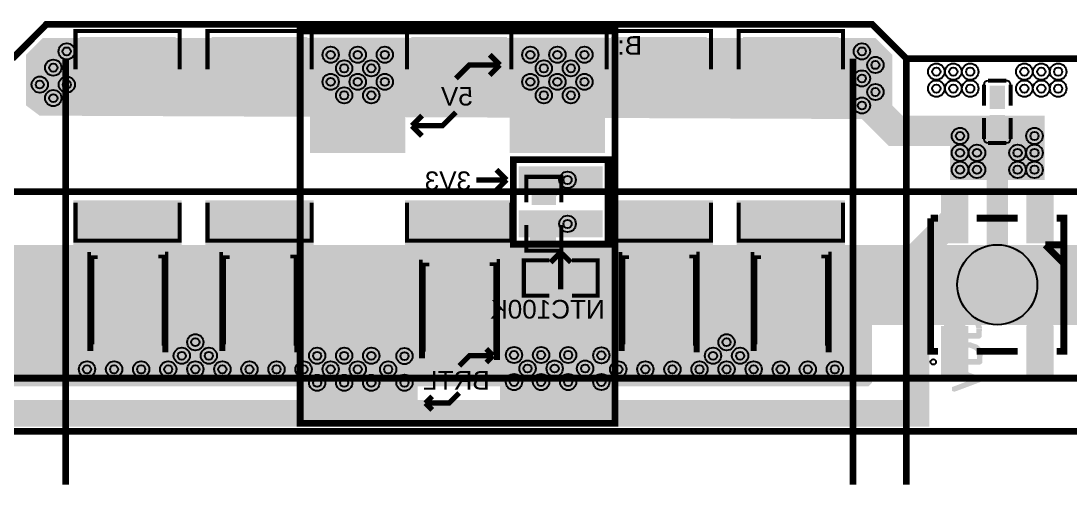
# Model space of a CAD drawing. Header units: millimetres. Extents: x 0 to 195, y -15 to 2.
# Drawn here: x 24.57 to 63.94, y -15.13 to 2.41 of the extents above; entities that cross this region are included whole.
import ezdxf

# ---------------------------------------------------------------- set-up
doc = ezdxf.new("R2010")
doc.units = ezdxf.units.MM
for name, color, linetype, true_color in [('BoardOutLine', 7, 'Continuous', 0xff00ff), ('BottomLayer', 7, 'Continuous', 0x0000ff), ('BottomPasteMaskLayer', 7, 'Continuous', 0x800000), ('BottomSilkLayer', 7, 'Continuous', 0x66cc33), ('BottomSolderMaskLayer', 7, 'Continuous', 0xaa00ff), ('Document', 7, 'Continuous', 0xffffff), ('Hole', 7, 'Continuous', 0x222222), ('Multi-Layer', 7, 'Continuous', 0xc0c0c0), ('TopLayer', 7, 'Continuous', 0xff0000), ('TopPasteMaskLayer', 7, 'Continuous', 0x808080), ('TopSilkLayer', 7, 'Continuous', 0xffcc00), ('TopSolderMaskLayer', 7, 'Continuous', 0x800080)]:
    doc.layers.add(name, color=color, linetype=linetype, true_color=true_color)
doc.styles.get("Standard").update_dxf_attribs({"font": 'arial.ttf'})

msp = doc.modelspace()

# ---------------------------------------------------------------- hatches: boundary and pattern name
at = {"layer": 'BottomLayer'}
for points in [[(25.400050800101553, 1.7780035560070928), (56.642113284226525, 1.7780035560070928), (57.27711455422923, 1.1430022860046165), (57.27711455422923, -0.7620015240030398), (57.65811531623058, -1.1430022860046165), (59.81711963423936, -1.1430022860046165), (59.81711963423936, -2.2860045720091193), (57.15011430022855, -2.2860045720091193), (56.1341122682245, -1.2700025400050663), (25.273050546101103, -1.1430022860046165), (24.765049530099077, -0.7620015240030398), (24.765049530099077, 1.1430022860046165)], [(35.461087122174376, -2.481000762001486), (35.461087122174376, 1.718999237998446), (38.96108712217415, 1.718999237998446), (38.96108712217415, -2.481000762001486)], [(42.954102108204324, -2.481000762001486), (42.954102108204324, 1.718999237998446), (46.454102108204324, 1.718999237998446), (46.454102108204324, -2.481000762001486)], [(59.436118872237785, -1.1430022860046165), (62.99212598425197, -1.1430022860046165), (62.99212598425197, -3.048006096012159), (62.99212598425197, -3.5560071120141856), (61.97612395224792, -3.5560071120141856), (60.45212090424184, -3.5560071120141856), (59.436118872237785, -3.5560071120141856), (59.436118872237785, -3.048006096012159)], [(43.331089662179465, -4.056007112014186), (43.331089662179465, -3.0560071120141856), (46.33108966217924, -3.0560071120141856), (46.33108966217924, -4.056007112014186)], [(43.331089662179465, -5.707010414020829), (43.331089662179465, -4.707010414020829), (46.33108966217924, -4.707010414020829), (46.33108966217924, -5.707010414020829)], [(39.41407162814335, -12.577698755397478), (35.2140716281433, -12.577698755397478), (35.2140716281433, -9.577698755397478), (39.41407162814335, -9.577698755397478)], [(46.804089408178925, -12.549022098044134), (42.60408940817865, -12.549022098044134), (42.60408940817865, -9.549022098044247), (46.804089408178925, -9.549022098044247)]]:
    msp.add_hatch(color=256, dxfattribs=at).paths.add_polyline_path(points)
at = {"layer": 'BottomPasteMaskLayer'}
for points in [[(35.461087122174376, -2.481000762001486), (35.461087122174376, 1.718999237998446), (38.96108712217415, 1.718999237998446), (38.96108712217415, -2.481000762001486)], [(42.954102108204324, -2.481000762001486), (42.954102108204324, 1.718999237998446), (46.454102108204324, 1.718999237998446), (46.454102108204324, -2.481000762001486)], [(39.41407162814335, -12.577698755397478), (35.2140716281433, -12.577698755397478), (35.2140716281433, -9.577698755397478), (39.41407162814335, -9.577698755397478)], [(46.804089408178925, -12.549022098044134), (42.60408940817865, -12.549022098044134), (42.60408940817865, -9.549022098044247), (46.804089408178925, -9.549022098044247)]]:
    msp.add_hatch(color=256, dxfattribs=at).paths.add_polyline_path(points)
at = {"layer": 'BottomSolderMaskLayer'}
for points in [[(35.41858467895122, -2.54220472440943), (35.41858467895122, 1.7802032004063904), (39.00359018229551, 1.7802032004063904), (39.00359018229551, -2.54220472440943)], [(42.91159966498117, -2.54220472440943), (42.91159966498117, 1.7802032004063904), (46.49660516832546, 1.7802032004063904), (46.49660516832546, -2.54220472440943)], [(43.254889509779105, -4.064473795614276), (43.254889509779105, -3.0475404284142087), (46.4072898145796, -3.0475404284142087), (46.4072898145796, -4.064473795614276)], [(43.254889509779105, -5.715477097620806), (43.254889509779105, -4.698543730420852), (46.4072898145796, -4.698543730420852), (46.4072898145796, -5.715477097620806)], [(39.46507184565826, -12.628701193746451), (35.16306524164543, -12.628701193746451), (35.16306524164543, -9.52669458973321), (39.46507184565826, -9.52669458973321)], [(46.85509271018532, -12.600025400050754), (42.55308610617226, -12.600025400050754), (42.55308610617226, -9.498018796037627), (46.85509271018532, -9.498018796037627)]]:
    msp.add_hatch(color=256, dxfattribs=at).paths.add_polyline_path(points)
at = {"layer": 'Document'}
for points in [[(28.635001270002476, -6.2840995681990535), (28.635001270002476, -7.2340868681736765), (28.484988569977304, -7.2340868681736765), (28.484988569977304, -6.2840995681990535)], [(33.58801117602229, -6.2840995681990535), (33.58801117602229, -7.2340868681736765), (33.43799847599712, -7.2340868681736765), (33.43799847599712, -6.2840995681990535)], [(48.57404114808219, -6.2840995681990535), (48.57404114808219, -7.2340868681736765), (48.424028448057015, -7.2340868681736765), (48.424028448057015, -6.2840995681990535)], [(53.527051054102, -6.2840995681990535), (53.527051054102, -7.2340868681736765), (53.37703835407683, -7.2340868681736765), (53.37703835407683, -6.2840995681990535)], [(63.7140716281433, -5.993014986030062), (63.014071628143256, -5.993014986030062), (63.014071628143256, -5.993014986030062), (63.7140716281433, -6.69301498602988)], [(28.08506477012952, -6.6840741681483), (29.035026670053412, -6.6840741681483), (29.035026670053412, -6.834086868173699), (28.08506477012952, -6.834086868173699)], [(33.038074676149336, -6.6840741681483), (33.98803657607323, -6.6840741681483), (33.98803657607323, -6.834086868173699), (33.038074676149336, -6.834086868173699)], [(41.08102616205224, -6.562636525273092), (41.08102616205224, -7.512623825247715), (40.93101346202707, -7.512623825247715), (40.93101346202707, -6.562636525273092)], [(48.02410464820923, -6.6840741681483), (48.97406654813312, -6.6840741681483), (48.97406654813312, -6.834086868173699), (48.02410464820923, -6.834086868173699)], [(52.97711455422905, -6.6840741681483), (53.92707645415294, -6.6840741681483), (53.92707645415294, -6.834086868173699), (52.97711455422905, -6.834086868173699)], [(40.53108966217928, -6.9626111252222245), (41.481051562103175, -6.9626111252222245), (41.481051562103175, -7.112623825247624), (40.53108966217928, -7.112623825247624)], [(28.655067310134427, -8.734061468122945), (28.655067310134427, -9.684048768097568), (28.5050800101601, -9.684048768097568), (28.5050800101601, -8.734061468122945)], [(33.60807721615424, -8.734061468122945), (33.60807721615424, -9.684048768097568), (33.458089916179915, -9.684048768097568), (33.458089916179915, -8.734061468122945)], [(41.10109220218442, -9.012598425196757), (41.10109220218442, -9.96258572517138), (40.95110490220986, -9.96258572517138), (40.95110490220986, -9.012598425196757)], [(48.594107188214366, -8.734061468122945), (48.594107188214366, -9.684048768097568), (48.44411988823981, -9.684048768097568), (48.44411988823981, -8.734061468122945)], [(53.54711709423418, -8.734061468122945), (53.54711709423418, -9.684048768097568), (53.39712979425963, -9.684048768097568), (53.39712979425963, -8.734061468122945)], [(60.4279400558803, -9.311023622047173), (59.67792735585476, -9.311023622047173), (59.67792735585476, -9.111023622047242), (59.717932435864896, -9.021031242062463), (59.77792735585467, -8.951028702057442), (59.84792989585981, -8.92103124206244), (59.957937515875074, -8.881026162052308), (60.15793751587512, -8.881026162052308), (60.267945135890386, -8.92103124206244), (60.33794767589552, -8.961036322072573), (60.39794259588507, -9.021031242062463), (60.4279400558803, -9.121031242062486), (60.64792989585999, -9.121031242062486), (60.57792735585463, -8.891033782067552), (60.467945135890204, -8.781026162052399), (60.187934975869894, -8.681026162052376), (59.9279400558803, -8.681026162052376), (59.66794513589025, -8.781026162052399), (59.53794767589534, -8.901016002031952), (59.467945135890204, -9.091033782067598), (59.467945135890204, -9.431013462026954), (59.52794005588021, -9.521031242062463), (60.54792989585985, -9.521031242062463), (60.627940055880345, -9.451028702057442), (60.637947675895475, -9.131013462027), (60.4279400558803, -9.131013462027)], [(27.563881127762443, -10.813970027940059), (26.66388112776235, -10.813970027940059), (26.66388112776235, -9.813970027940059)], [(32.51689103378226, -10.813970027940059), (31.616891033782167, -10.813970027940059), (31.616891033782167, -9.813970027940059)], [(47.502921005842154, -10.813970027940059), (46.60292100584206, -10.813970027940059), (46.60292100584206, -9.813970027940059)], [(52.45593091186197, -10.813970027940059), (51.55593091186188, -10.813970027940059), (51.55593091186188, -9.813970027940059)], [(60.45207010414015, -10.287020574041094), (59.70205740411461, -10.287020574041094), (59.70205740411461, -10.087020574041162), (59.74206248412497, -9.997028194056384), (59.80205740411475, -9.92702565405125), (59.87205994411988, -9.897028194056361), (59.98206756413515, -9.857023114046228), (60.182067564135195, -9.857023114046228), (60.292075184150235, -9.897028194056361), (60.36207772415537, -9.937033274066607), (60.42207264414537, -9.997028194056384), (60.45207010414015, -10.097028194056406), (60.67205994411984, -10.097028194056406), (60.6020574041147, -9.867030734061473), (60.49207518415028, -9.757023114046206), (60.2120650241302, -9.657023114046183), (59.95207010414015, -9.657023114046183), (59.692075184150326, -9.757023114046206), (59.562077724155415, -9.877012954025872), (59.49207518415028, -10.067030734061404), (59.49207518415028, -10.407010414020874), (59.552070104140284, -10.497028194056384), (60.57205994411993, -10.497028194056384), (60.65207010414019, -10.42702565405125), (60.66207772415555, -10.107010414020806), (60.45207010414015, -10.107010414020806)], [(40.009906019812206, -11.092506985013983), (39.109906019812115, -11.092506985013983), (39.109906019812115, -10.092506985013983)], [(60.261061722123486, -11.054000508001081), (59.531064262128666, -10.773990347980657), (59.491059182118306, -10.703987807975636), (59.51107442214902, -10.624003048006102), (59.6010668021338, -10.583997967995856), (60.591059182118215, -10.954000508001059), (60.651079502159064, -11.043992887985723), (60.591059182118215, -11.143992887985746), (59.6010668021338, -11.513995427990835), (59.51107442214902, -11.473990347980703), (59.52105664211331, -11.333985267970547)]]:
    msp.add_hatch(color=256, dxfattribs=at).paths.add_polyline_path(points)
at = {"layer": 'TopLayer'}
for points in [[(26.847066294132674, 0.5199898399796439), (30.303048006096105, 0.5199898399796439), (30.303048006096105, 1.8025400050800044), (26.847066294132674, 1.8025400050800044)], [(31.80007620015249, 0.5199898399796439), (35.25605791211592, 0.5199898399796439), (35.25605791211592, 1.8025400050800044), (31.80007620015249, 1.8025400050800044)], [(39.29309118618244, 0.5199898399796439), (42.74907289814587, 0.5199898399796439), (42.74907289814587, 1.8025400050800044), (39.29309118618244, 1.8025400050800044)], [(46.786106172212385, 0.5199898399796439), (50.24208788417582, 0.5199898399796439), (50.24208788417582, 1.8025400050800044), (46.786106172212385, 1.8025400050800044)], [(51.7391160782322, 0.5199898399796439), (55.19509779019563, 0.5199898399796439), (55.19509779019563, 1.8025400050800044), (51.7391160782322, 1.8025400050800044)], [(60.94411988823981, -0.8499872999746003), (61.484124968249944, -0.8499872999746003), (61.484124968249944, -0.05989331978662449), (60.94411988823981, -0.05989331978662449)], [(59.436118872237785, -1.1430022860046165), (62.99212598425197, -1.1430022860046165), (62.99212598425197, -3.048006096012159), (62.99212598425197, -3.5560071120141856), (61.97612395224792, -3.5560071120141856), (60.45212090424184, -3.5560071120141856), (59.436118872237785, -3.5560071120141856), (59.436118872237785, -3.048006096012159)], [(60.94411988823981, -1.1500127000253997), (61.484124968249944, -1.1500127000253997), (61.484124968249944, -1.9401066802133755), (60.94411988823981, -1.9401066802133755)], [(44.62809245618473, -4.475996951993807), (43.76408432816879, -4.475996951993807), (43.76408432816879, -3.669519939039901), (44.62809245618473, -3.669519939039901)], [(26.543053086106283, -4.318008636017225), (30.607061214122496, -4.318008636017225), (30.607061214122496, -7.366014732029498), (26.543053086106283, -7.366014732029498)], [(26.847066294132674, -4.329997459994956), (30.303048006096105, -4.329997459994956), (30.303048006096105, -5.612547625095203), (26.847066294132674, -5.612547625095203)], [(31.4960629921261, -4.318008636017225), (35.56007112014231, -4.318008636017225), (35.56007112014231, -7.366014732029498), (31.4960629921261, -7.366014732029498)], [(31.80007620015249, -4.329997459994956), (35.25605791211592, -4.329997459994956), (35.25605791211592, -5.612547625095203), (31.80007620015249, -5.612547625095203)], [(38.98907797815605, -4.318008636017225), (43.05308610617226, -4.318008636017225), (43.05308610617226, -7.366014732029498), (38.98907797815605, -7.366014732029498)], [(39.29309118618244, -4.329997459994956), (42.74907289814587, -4.329997459994956), (42.74907289814587, -5.612547625095203), (39.29309118618244, -5.612547625095203)], [(46.482092964185995, -4.318008636017225), (50.54610109220221, -4.318008636017225), (50.54610109220221, -7.366014732029498), (46.482092964185995, -7.366014732029498)], [(46.786106172212385, -4.329997459994956), (50.24208788417582, -4.329997459994956), (50.24208788417582, -5.612547625095203), (46.786106172212385, -5.612547625095203)], [(51.43510287020581, -4.318008636017225), (55.49911099822202, -4.318008636017225), (55.49911099822202, -7.366014732029498), (51.43510287020581, -7.366014732029498)], [(51.7391160782322, -4.329997459994956), (55.19509779019563, -4.329997459994956), (55.19509779019563, -5.612547625095203), (51.7391160782322, -5.612547625095203)], [(60.11419862839739, -4.093014986029971), (60.11419862839739, -5.893014986030039), (59.11419862839739, -5.893014986030039), (59.11419862839739, -4.093014986029971)], [(63.313944627889214, -4.093014986029971), (63.313944627889214, -5.893014986030039), (62.313944627889214, -5.893014986030039), (62.313944627889214, -4.093014986029971)], [(44.62809245618473, -5.176022352044697), (43.76408432816879, -5.176022352044697), (43.76408432816879, -5.982499364998716), (44.62809245618473, -5.982499364998716)], [(27.475158750317632, -7.38658877317755), (27.475158750317632, -6.136601473202973), (29.675158750317678, -6.136601473202973), (29.675158750317678, -7.38658877317755)], [(32.42816865633745, -7.38658877317755), (32.42816865633745, -6.136601473202973), (34.62816865633749, -6.136601473202973), (34.62816865633749, -7.38658877317755)], [(47.414198628397344, -7.38658877317755), (47.414198628397344, -6.136601473202973), (49.61419862839739, -6.136601473202973), (49.61419862839739, -7.38658877317755)], [(52.36720853441716, -7.38658877317755), (52.36720853441716, -6.136601473202973), (54.567208534417205, -6.136601473202973), (54.567208534417205, -7.38658877317755)], [(39.921183642367396, -7.665125730251475), (39.921183642367396, -6.4151384302768975), (42.12118364236744, -6.4151384302768975), (42.12118364236744, -7.665125730251475)], [(44.48107696215402, -6.807010414020851), (44.48107696215402, -7.671018542037132), (43.6745999492, -7.671018542037132), (43.6745999492, -6.807010414020851)], [(45.18110236220468, -6.807010414020851), (45.18110236220468, -7.671018542037132), (45.9875793751587, -7.671018542037132), (45.9875793751587, -6.807010414020851)], [(23.495046990093897, -8.001016002031974), (23.495046990093897, -11.30302260604526), (56.388112776225626, -11.30302260604526), (56.515113030226075, -11.176022352044697), (56.515113030226075, -8.001016002031974)], [(27.475158750317632, -10.08656337312675), (27.475158750317632, -7.886563373126705), (29.675158750317678, -7.886563373126705), (29.675158750317678, -10.08656337312675)], [(32.42816865633745, -10.08656337312675), (32.42816865633745, -7.886563373126705), (34.62816865633749, -7.886563373126705), (34.62816865633749, -10.08656337312675)], [(39.921183642367396, -10.365100330200676), (39.921183642367396, -8.165100330200744), (42.12118364236744, -8.165100330200744), (42.12118364236744, -10.365100330200676)], [(47.414198628397344, -10.08656337312675), (47.414198628397344, -7.886563373126705), (49.61419862839739, -7.886563373126705), (49.61419862839739, -10.08656337312675)], [(52.36720853441716, -10.08656337312675), (52.36720853441716, -7.886563373126705), (54.567208534417205, -7.886563373126705), (54.567208534417205, -10.08656337312675)], [(60.11419862839739, -9.09301498602997), (60.11419862839739, -10.893014986029925), (59.11419862839739, -10.893014986029925), (59.11419862839739, -9.09301498602997)], [(63.313944627889214, -9.09301498602997), (63.313944627889214, -10.893014986029925), (62.313944627889214, -10.893014986029925), (62.313944627889214, -9.09301498602997)]]:
    msp.add_hatch(color=256, dxfattribs=at).paths.add_polyline_path(points)
at = {"layer": 'TopPasteMaskLayer'}
for points in [[(26.94706629413281, 0.5199898399796439), (27.887528575057104, 0.5199898399796439), (27.987528575057013, 0.6199898399796666), (27.987528575057013, 0.856083312166561), (28.08752857505715, 0.9560579121158526), (29.062585725171402, 0.9560579121158526), (29.16258572517154, 0.856083312166561), (29.16258572517154, 0.6199898399796666), (29.262585725171448, 0.5199898399796439), (30.20304800609597, 0.5199898399796439), (30.303048006096105, 0.6199898399796666), (30.303048006096105, 1.7025400050800954), (30.20304800609597, 1.8025400050800044), (26.94706629413281, 1.8025400050800044), (26.847066294132674, 1.7025400050800954), (26.847066294132674, 0.6199898399796666)], [(31.900076200152625, 0.5199898399796439), (32.84053848107692, 0.5199898399796439), (32.94053848107683, 0.6199898399796666), (32.94053848107683, 0.8560579121158298), (33.040538481076965, 0.9560579121158526), (34.01559563119122, 0.9560579121158526), (34.115595631191354, 0.8560579121158298), (34.115595631191354, 0.6199898399796666), (34.21559563119126, 0.5199898399796439), (35.156057912115784, 0.5199898399796439), (35.25605791211592, 0.6199898399796666), (35.25605791211592, 1.7025400050800954), (35.156057912115784, 1.8025400050800044), (31.900076200152625, 1.8025400050800044), (31.80007620015249, 1.7025400050800954), (31.80007620015249, 0.6199898399796666)], [(39.39309118618257, 0.5199898399796439), (40.33355346710687, 0.5199898399796439), (40.433553467106776, 0.6199898399796666), (40.433553467106776, 0.8560579121158298), (40.53355346710691, 0.9560579121158526), (41.508610617221166, 0.9560579121158526), (41.6086106172213, 0.8560579121158298), (41.6086106172213, 0.6199898399796666), (41.70861061722121, 0.5199898399796439), (42.64907289814573, 0.5199898399796439), (42.74907289814587, 0.6199898399796666), (42.74907289814587, 1.7025400050800954), (42.64907289814573, 1.8025400050800044), (39.39309118618257, 1.8025400050800044), (39.29309118618244, 1.7025400050800954), (39.29309118618244, 0.6199898399796666)], [(46.88610617221252, 0.5199898399796439), (47.82656845313704, 0.5199898399796439), (47.92656845313695, 0.6199898399796666), (47.92656845313695, 0.8560579121158298), (48.02656845313709, 0.9560579121158526), (49.001625603251114, 0.9560579121158526), (49.10162560325125, 0.8560579121158298), (49.10162560325125, 0.6199898399796666), (49.20162560325116, 0.5199898399796439), (50.14208788417568, 0.5199898399796439), (50.24208788417582, 0.6199898399796666), (50.24208788417582, 1.7025400050800954), (50.14208788417568, 1.8025400050800044), (46.88610617221252, 1.8025400050800044), (46.786106172212385, 1.7025400050800954), (46.786106172212385, 0.6199898399796666)], [(51.83911607823234, 0.5199898399796439), (52.77957835915686, 0.5199898399796439), (52.87957835915677, 0.6199898399796666), (52.87957835915677, 0.8560579121158298), (52.9795783591569, 0.9560579121158526), (53.95463550927093, 0.9560579121158526), (54.054635509271066, 0.8560579121158298), (54.054635509271066, 0.6199898399796666), (54.154635509270975, 0.5199898399796439), (55.095097790195496, 0.5199898399796439), (55.19509779019563, 0.6199898399796666), (55.19509779019563, 1.7025400050800954), (55.095097790195496, 1.8025400050800044), (51.83911607823234, 1.8025400050800044), (51.7391160782322, 1.7025400050800954), (51.7391160782322, 0.6199898399796666)], [(61.43914147828309, -0.8199644399288673), (60.98912877825751, -0.8199644399288673), (60.93914147828309, -0.7499872999745776), (60.93914147828309, -0.26997713995422146), (60.98912877825751, -0.2199644399288445), (61.43914147828309, -0.2199644399288445), (61.48912877825751, -0.26997713995422146), (61.48912877825751, -0.7499872999745776)], [(61.43914147828309, -1.7799847599694658), (60.98912877825751, -1.7799847599694658), (60.93914147828309, -1.7299720599440889), (60.93914147828309, -1.2499872999746913), (60.98912877825751, -1.179984759969443), (61.43914147828309, -1.179984759969443), (61.48912877825751, -1.2499872999746913), (61.48912877825751, -1.7299720599440889)], [(43.74610109220225, -3.6309880619761543), (43.74610109220225, -4.4309880619762225), (43.796113792227516, -4.4810007620015995), (44.02407924815839, -4.4810007620015995), (44.02407924815839, -4.110998221996397), (44.35407670815357, -4.110998221996397), (44.35407670815357, -4.4810007620015995), (44.59611379222747, -4.4810007620015995), (44.64610109220234, -4.4309880619762225), (44.64610109220234, -3.6309880619761543), (44.59611379222747, -3.5810007620015085), (43.796113792227516, -3.5810007620015085)], [(26.94706629413281, -4.329997459994956), (27.887528575057104, -4.329997459994956), (27.987528575057013, -4.429997459994979), (27.987528575057013, -4.66609093218176), (28.08752857505715, -4.766065532131051), (29.062585725171402, -4.766065532131051), (29.16258572517154, -4.66609093218176), (29.16258572517154, -4.429997459994979), (29.262585725171448, -4.329997459994956), (30.20304800609597, -4.329997459994956), (30.303048006096105, -4.429997459994979), (30.303048006096105, -5.512547625095294), (30.20304800609597, -5.612547625095203), (26.94706629413281, -5.612547625095203), (26.847066294132674, -5.512547625095294), (26.847066294132674, -4.429997459994979)], [(31.900076200152625, -4.329997459994956), (32.84053848107692, -4.329997459994956), (32.94053848107683, -4.429997459994979), (32.94053848107683, -4.666065532131029), (33.040538481076965, -4.766065532131051), (34.01559563119122, -4.766065532131051), (34.115595631191354, -4.666065532131029), (34.115595631191354, -4.429997459994979), (34.21559563119126, -4.329997459994956), (35.156057912115784, -4.329997459994956), (35.25605791211592, -4.429997459994979), (35.25605791211592, -5.512547625095294), (35.156057912115784, -5.612547625095203), (31.900076200152625, -5.612547625095203), (31.80007620015249, -5.512547625095294), (31.80007620015249, -4.429997459994979)], [(39.39309118618257, -4.329997459994956), (40.33355346710687, -4.329997459994956), (40.433553467106776, -4.429997459994979), (40.433553467106776, -4.666065532131029), (40.53355346710691, -4.766065532131051), (41.508610617221166, -4.766065532131051), (41.6086106172213, -4.666065532131029), (41.6086106172213, -4.429997459994979), (41.70861061722121, -4.329997459994956), (42.64907289814573, -4.329997459994956), (42.74907289814587, -4.429997459994979), (42.74907289814587, -5.512547625095294), (42.64907289814573, -5.612547625095203), (39.39309118618257, -5.612547625095203), (39.29309118618244, -5.512547625095294), (39.29309118618244, -4.429997459994979)], [(46.88610617221252, -4.329997459994956), (47.82656845313704, -4.329997459994956), (47.92656845313695, -4.429997459994979), (47.92656845313695, -4.666065532131029), (48.02656845313709, -4.766065532131051), (49.001625603251114, -4.766065532131051), (49.10162560325125, -4.666065532131029), (49.10162560325125, -4.429997459994979), (49.20162560325116, -4.329997459994956), (50.14208788417568, -4.329997459994956), (50.24208788417582, -4.429997459994979), (50.24208788417582, -5.512547625095294), (50.14208788417568, -5.612547625095203), (46.88610617221252, -5.612547625095203), (46.786106172212385, -5.512547625095294), (46.786106172212385, -4.429997459994979)], [(51.83911607823234, -4.329997459994956), (52.77957835915686, -4.329997459994956), (52.87957835915677, -4.429997459994979), (52.87957835915677, -4.666065532131029), (52.9795783591569, -4.766065532131051), (53.95463550927093, -4.766065532131051), (54.054635509271066, -4.666065532131029), (54.054635509271066, -4.429997459994979), (54.154635509270975, -4.329997459994956), (55.095097790195496, -4.329997459994956), (55.19509779019563, -4.429997459994979), (55.19509779019563, -5.512547625095294), (55.095097790195496, -5.612547625095203), (51.83911607823234, -5.612547625095203), (51.7391160782322, -5.512547625095294), (51.7391160782322, -4.429997459994979)], [(60.11419862839739, -4.093014986029971), (60.11419862839739, -5.893014986030039), (59.11419862839739, -5.893014986030039), (59.11419862839739, -4.093014986029971)], [(63.313944627889214, -4.093014986029971), (63.313944627889214, -5.893014986030039), (62.313944627889214, -5.893014986030039), (62.313944627889214, -4.093014986029971)], [(44.6460756921515, -6.021031242062463), (44.6460756921515, -5.221031242062395), (44.59606299212601, -5.171018542037018), (44.36809753619514, -5.171018542037018), (44.36809753619514, -5.541021082042221), (44.03810007620018, -5.541021082042221), (44.03810007620018, -5.171018542037018), (43.79606299212605, -5.171018542037018), (43.74607569215141, -5.221031242062395), (43.74607569215141, -6.021031242062463), (43.79606299212605, -6.071018542037109), (44.59606299212601, -6.071018542037109)], [(27.475158750317632, -7.38658877317755), (27.475158750317632, -6.136601473202973), (29.675158750317678, -6.136601473202973), (29.675158750317678, -7.38658877317755)], [(32.42816865633745, -7.38658877317755), (32.42816865633745, -6.136601473202973), (34.62816865633749, -6.136601473202973), (34.62816865633749, -7.38658877317755)], [(47.414198628397344, -7.38658877317755), (47.414198628397344, -6.136601473202973), (49.61419862839739, -6.136601473202973), (49.61419862839739, -7.38658877317755)], [(52.36720853441716, -7.38658877317755), (52.36720853441716, -6.136601473202973), (54.567208534417205, -6.136601473202973), (54.567208534417205, -7.38658877317755)], [(39.921183642367396, -7.665125730251475), (39.921183642367396, -6.4151384302768975), (42.12118364236744, -6.4151384302768975), (42.12118364236744, -7.665125730251475)], [(43.63606807213614, -7.689001778003558), (44.43606807213632, -7.689001778003558), (44.486080772161586, -7.638989077978181), (44.486080772161586, -7.41102362204731), (44.1160782321565, -7.41102362204731), (44.1160782321565, -7.081026162052353), (44.486080772161586, -7.081026162052353), (44.486080772161586, -6.838989077978113), (44.43606807213632, -6.7890017780035805), (43.63606807213614, -6.7890017780035805), (43.586080772161495, -6.838989077978113), (43.586080772161495, -7.638989077978181)], [(46.02611125222256, -6.789027178054312), (45.22611125222238, -6.789027178054312), (45.17609855219712, -6.839039878079689), (45.17609855219712, -7.067005334010673), (45.54610109220221, -7.067005334010673), (45.54610109220221, -7.397002794005516), (45.17609855219712, -7.397002794005516), (45.17609855219712, -7.639039878079757), (45.22611125222238, -7.689027178054289), (46.02611125222256, -7.689027178054289), (46.07609855219721, -7.639039878079757), (46.07609855219721, -6.839039878079689)], [(27.475158750317632, -10.08656337312675), (27.475158750317632, -7.886563373126705), (29.675158750317678, -7.886563373126705), (29.675158750317678, -10.08656337312675)], [(32.42816865633745, -10.08656337312675), (32.42816865633745, -7.886563373126705), (34.62816865633749, -7.886563373126705), (34.62816865633749, -10.08656337312675)], [(39.921183642367396, -10.365100330200676), (39.921183642367396, -8.165100330200744), (42.12118364236744, -8.165100330200744), (42.12118364236744, -10.365100330200676)], [(47.414198628397344, -10.08656337312675), (47.414198628397344, -7.886563373126705), (49.61419862839739, -7.886563373126705), (49.61419862839739, -10.08656337312675)], [(52.36720853441716, -10.08656337312675), (52.36720853441716, -7.886563373126705), (54.567208534417205, -7.886563373126705), (54.567208534417205, -10.08656337312675)], [(60.11419862839739, -9.09301498602997), (60.11419862839739, -10.893014986029925), (59.11419862839739, -10.893014986029925), (59.11419862839739, -9.09301498602997)], [(63.313944627889214, -9.09301498602997), (63.313944627889214, -10.893014986029925), (62.313944627889214, -10.893014986029925), (62.313944627889214, -9.09301498602997)]]:
    msp.add_hatch(color=256, dxfattribs=at).paths.add_polyline_path(points)
at = {"layer": 'TopSilkLayer'}
for points in [[(27.563881127762443, -10.813970027940059), (26.66388112776235, -10.813970027940059), (26.66388112776235, -9.813970027940059)], [(32.51689103378226, -10.813970027940059), (31.616891033782167, -10.813970027940059), (31.616891033782167, -9.813970027940059)], [(47.502921005842154, -10.813970027940059), (46.60292100584206, -10.813970027940059), (46.60292100584206, -9.813970027940059)], [(52.45593091186197, -10.813970027940059), (51.55593091186188, -10.813970027940059), (51.55593091186188, -9.813970027940059)], [(40.009906019812206, -11.092506985013983), (39.109906019812115, -11.092506985013983), (39.109906019812115, -10.092506985013983)]]:
    msp.add_hatch(color=256, dxfattribs=at).paths.add_polyline_path(points)
at = {"layer": 'TopSolderMaskLayer'}
for points in [[(26.778621525313838, 0.5105633172277066), (30.371492774914714, 0.5105633172277066), (30.371492774914714, 1.8119657811174648), (26.778621525313838, 1.8119657811174648)], [(31.731631431333653, 0.5105633172277066), (35.32450268093453, 0.5105633172277066), (35.32450268093453, 1.8119657811174648), (31.731631431333653, 1.8119657811174648)], [(39.22464641736383, 0.5105633172277066), (42.81751766696448, 0.5105633172277066), (42.81751766696448, 1.8119657811174648), (39.22464641736383, 1.8119657811174648)], [(46.71766140339378, 0.5105633172277066), (50.310532652994425, 0.5105633172277066), (50.310532652994425, 1.8119657811174648), (46.71766140339378, 1.8119657811174648)], [(51.67067130941359, 0.5105633172277066), (55.26354255901424, 0.5105633172277066), (55.26354255901424, 1.8119657811174648), (51.67067130941359, 1.8119657811174648)], [(60.92675973007067, -0.8871530939675267), (61.50148512641931, -0.8871530939675267), (61.50148512641931, -0.02273230473088006), (60.92675973007067, -0.02273230473088006)], [(60.92675973007067, -1.1128469060324733), (61.50148512641931, -1.1128469060324733), (61.50148512641931, -1.97726769526912), (60.92675973007067, -1.97726769526912)], [(44.65530445353966, -4.499712427458576), (43.73687233081387, -4.499712427458576), (43.73687233081387, -3.645817904335672), (44.65530445353966, -3.645817904335672)], [(26.778621525313838, -4.3205709372429055), (30.371492774914714, -4.3205709372429055), (30.371492774914714, -5.621973401132777), (26.778621525313838, -5.621973401132777)], [(31.731631431333653, -4.3205709372429055), (35.32450268093453, -4.3205709372429055), (35.32450268093453, -5.621973401132777), (31.731631431333653, -5.621973401132777)], [(39.22464641736383, -4.3205709372429055), (42.81751766696448, -4.3205709372429055), (42.81751766696448, -5.621973401132777), (39.22464641736383, -5.621973401132777)], [(46.71766140339378, -4.3205709372429055), (50.310532652994425, -4.3205709372429055), (50.310532652994425, -5.621973401132777), (46.71766140339378, -5.621973401132777)], [(51.67067130941359, -4.3205709372429055), (55.26354255901424, -4.3205709372429055), (55.26354255901424, -5.621973401132777), (51.67067130941359, -5.621973401132777)], [(60.12831048457792, -4.047288442963918), (60.12831048457792, -5.938728625844419), (59.100088205911106, -5.938728625844419), (59.100088205911106, -4.047288442963918)], [(63.328052182986085, -4.047288442963918), (63.328052182986085, -5.938728625844419), (62.29982990431927, -5.938728625844419), (62.29982990431927, -4.047288442963918)], [(44.65530445353966, -5.152306876579928), (43.73687233081387, -5.152306876579928), (43.73687233081387, -6.006201399702945), (44.65530445353966, -6.006201399702945)], [(27.430459244097847, -7.401022819640957), (27.430459244097847, -6.1221721188309175), (29.719866514534488, -6.1221721188309175), (29.719866514534488, -7.401022819640957)], [(32.38346915011766, -7.401022819640957), (32.38346915011766, -6.1221721188309175), (34.6728764205543, -6.1221721188309175), (34.6728764205543, -7.401022819640957)], [(47.36949912217756, -7.401022819640957), (47.36949912217756, -6.1221721188309175), (49.6589063926142, -6.1221721188309175), (49.6589063926142, -7.401022819640957)], [(52.32250902819737, -7.401022819640957), (52.32250902819737, -6.1221721188309175), (54.611916298634014, -6.1221721188309175), (54.611916298634014, -7.401022819640957)], [(39.87648413614761, -7.679557430669092), (39.87648413614761, -6.400706729859166), (42.16589140658425, -6.400706729859166), (42.16589140658425, -7.679557430669092)], [(44.506484212741725, -6.781610363220693), (44.506484212741725, -7.696418592837176), (43.64920709818762, -7.696418592837176), (43.64920709818762, -6.781610363220693)], [(45.15569511161698, -6.781610363220693), (45.15569511161698, -7.696418592837176), (46.01297222617109, -7.696418592837176), (46.01297222617109, -6.781610363220693)], [(27.449761045563264, -10.111964010438214), (27.449761045563264, -7.86116390883808), (29.7005611471634, -7.86116390883808), (29.7005611471634, -10.111964010438214)], [(32.40277095158308, -10.111964010438214), (32.40277095158308, -7.86116390883808), (34.653571053183214, -7.86116390883808), (34.653571053183214, -10.111964010438214)], [(47.388800923642975, -10.111964010438214), (47.388800923642975, -7.86116390883808), (49.63960102524311, -7.86116390883808), (49.63960102524311, -10.111964010438214)], [(52.34181082966279, -10.111964010438214), (52.34181082966279, -7.86116390883808), (54.592610931262925, -7.86116390883808), (54.592610931262925, -10.111964010438214)], [(39.89578593761303, -10.390498621466463), (39.89578593761303, -8.139698519866329), (42.14658603921316, -8.139698519866329), (42.14658603921316, -10.390498621466463)], [(60.12831048457792, -9.04730134621559), (60.12831048457792, -10.938741529095978), (59.100088205911106, -10.938741529095978), (59.100088205911106, -9.04730134621559)], [(63.328052182986085, -9.04730134621559), (63.328052182986085, -10.938741529095978), (62.29982990431927, -10.938741529095978), (62.29982990431927, -9.04730134621559)]]:
    msp.add_hatch(color=256, dxfattribs=at).paths.add_polyline_path(points)

# ---------------------------------------------------------------- linework, layer by layer
at = {"layer": 'BoardOutLine', "const_width": 0.25400050800101603}
for points in [[(24.25196850393695, 1.0007620015239809), (25.52705105410223, 2.2860045720091193), (56.51765303530624, 2.2860045720091193), (57.8054356108712, 1.0007620015239809)], [(57.8054356108712, 1.0007620015239809), (137.15941071882162, 1.0007620015239809)], [(194, -13), (1, -13)]]:
    msp.add_lwpolyline(points, dxfattribs=at)
at = {"layer": 'BottomLayer'}
for points, const_width in [([(59.61391922783832, -9.992379984759964), (59.61391922783832, -8.585217170434362), (61.21412242824499, -6.9850139700279215), (61.21412242824499, -2.9591059182118897)], 0.8), ([(2, -7.5), (43.67396494793002, -7.5)], 3.0000000000000004), ([(43.67396494793002, -7.5), (45.70596901193812, -7.5)], 3.0000000000000004), ([(45.70596901193812, -7.5), (188.59537719075433, -7.5)], 3.0000000000000004)]:
    msp.add_lwpolyline(points, dxfattribs=dict(at, const_width=const_width))
at = {"layer": 'BottomSilkLayer', "const_width": 0.25400050800101603}
for points in [[(35.052070104140284, 2.032004064008106), (46.86309372618757, 2.032004064008106), (46.86309372618757, -12.700025400050777), (35.052070104140284, -12.700025400050777), (35.052070104140284, 2.032004064008106)], [(43.05308610617226, -2.794005588011146), (46.609093218186445, -2.794005588011146), (46.609093218186445, -5.969011938023868), (43.05308610617226, -5.969011938023868), (43.05308610617226, -2.794005588011146)]]:
    msp.add_lwpolyline(points, close=True, dxfattribs=at)
at = {"layer": 'BottomSilkLayer', "const_width": 0.2}
for points in [[(42.54508509017023, 0.7620015240030398), (42.164084328168656, 1.1430022860046165)], [(40.8940817881637, 0.25400050800101326), (41.40208280416573, 0.7620015240030398), (42.54508509017023, 0.7620015240030398)], [(42.54508509017023, 0.7620015240030398), (42.164084328168656, 0.38100076200157673)], [(40.8940817881637, -1.016002032004053), (40.38608077216168, -1.5240030480060796), (39.243078486156946, -1.5240030480060796)], [(39.243078486156946, -1.5240030480060796), (39.62407924815852, -1.1430022860046165)], [(39.243078486156946, -1.5240030480060796), (39.62407924815852, -1.9050038100076563)], [(42.79908559817113, -3.5560071120141856), (42.41808483616978, -3.1750063500127226)], [(41.65608331216663, -3.5560071120141856), (42.79908559817113, -3.5560071120141856)], [(42.79908559817113, -3.5560071120141856), (42.41808483616978, -3.9370078740157624)], [(44.83108966217924, -6.350012700025445), (44.75311150622315, -6.350012700025445), (44.57708915417834, -6.526035052070142), (44.45008890017789, -6.653035306070706)], [(44.83108966217924, -6.350012700025445), (44.909067818135554, -6.350012700025445), (45.212090424180815, -6.653035306070706)], [(44.83108966217924, -7.669011938023914), (44.83108966217924, -6.350012700025445)], [(42.291084582169105, -10.160020320040644), (42.037084074168206, -9.90601981203963)], [(41.02108204216415, -10.541021082042107), (41.40208280416573, -10.160020320040644), (42.291084582169105, -10.160020320040644)], [(42.291084582169105, -10.160020320040644), (42.037084074168206, -10.414020828041657)], [(41.02108204216415, -11.557023114046274), (40.640081280162576, -11.938023876047737), (39.75107950215897, -11.938023876047737)], [(39.75107950215897, -11.938023876047737), (40.0050800101601, -11.684023368046724)], [(39.75107950215897, -11.938023876047737), (40.0050800101601, -12.19202438404875)]]:
    msp.add_lwpolyline(points, dxfattribs=at)
at = {"layer": 'Document', "const_width": 0.25400050800101603}
for points in [[(26.24998729997469, 1), (26.24998729997469, -15)], [(55.799999999999955, 1), (55.799999999999955, -15)], [(57.80000000000018, 1), (57.80000000000018, -14.999974599949269)], [(0, -4), (195, -4)], [(0, -11), (194.9999491998983, -11)]]:
    msp.add_lwpolyline(points, dxfattribs=at)
at = {"layer": 'Hole'}
for centre, radius in [((26.289052578105156, 1.2700025400050663), 0.15250190500381003), ((36.19507239014479, 1.1430022860046165), 0.15250190500381003), ((37.21107442214884, 1.1430022860046165), 0.15250190500381003), ((38.22707645415289, 1.1430022860046165), 0.15250190500381003), ((43.688087376174735, 1.1430022860046165), 0.15250190500381003), ((44.70408940817879, 1.1430022860046165), 0.15250190500381003), ((45.72009144018284, 1.1430022860046165), 0.15250190500381003), ((56.1341122682245, 1.2700025400050663), 0.15250190500381003), ((25.784353568707047, 0.6588773177546727), 0.15250190500381003), ((36.703073406146814, 0.63500127000259), 0.15250190500381003), ((37.71907543815087, 0.63500127000259), 0.15250190500381003), ((44.19608839217676, 0.63500127000259), 0.15250190500381003), ((45.212090424180815, 0.63500127000259), 0.15250190500381003), ((56.642113284226525, 0.7620015240030398), 0.15250190500381003), ((56.1341122682245, 0.25400050800101326), 0.15250190500381003), ((58.92811785623576, 0.5080010160020265), 0.15499110998222), ((59.563119126238234, 0.5080010160020265), 0.15499110998222), ((60.19812039624071, 0.5080010160020265), 0.15499110998222), ((62.230124460249044, 0.5080010160020265), 0.15499110998222), ((62.86512573025152, 0.5080010160020265), 0.15499110998222), ((63.500127000254, 0.5080010160020265), 0.15499110998222), ((25.27635255270502, 0.02387604775208274), 0.15250190500381003), ((26.292354584709074, 0.02387604775208274), 0.15250190500381003), ((36.19507239014479, 0.12700025400056347), 0.15250190500381003), ((37.21107442214884, 0.12700025400056347), 0.15250190500381003), ((38.22707645415289, 0.12700025400056347), 0.15250190500381003), ((43.688087376174735, 0.12700025400056347), 0.15250190500381003), ((44.70408940817879, 0.12700025400056347), 0.15250190500381003), ((45.72009144018284, 0.12700025400056347), 0.15250190500381003), ((58.92811785623576, -0.12700025400044979), 0.15499110998222), ((59.563119126238234, -0.12700025400044979), 0.15499110998222), ((60.19812039624071, -0.12700025400044979), 0.15499110998222), ((62.230124460249044, -0.12700025400044979), 0.15499110998222), ((62.86512573025152, -0.12700025400044979), 0.15499110998222), ((63.500127000254, -0.12700025400044979), 0.15499110998222), ((25.784353568707047, -0.4841249682499438), 0.15250190500381003), ((36.703073406146814, -0.38100076200157673), 0.15250190500381003), ((37.71907543815087, -0.38100076200157673), 0.15250190500381003), ((44.19608839217676, -0.38100076200157673), 0.15250190500381003), ((45.212090424180815, -0.38100076200157673), 0.15250190500381003), ((56.642113284226525, -0.25400050800101326), 0.15250190500381003), ((56.1341122682245, -0.7620015240030398), 0.15250190500381003), ((59.81711963423936, -1.9050038100076563), 0.15499110998222), ((62.611125222250394, -1.9050038100076563), 0.15499110998222), ((59.81711963423936, -2.5400050800101326), 0.15499110998222), ((60.45212090424184, -2.5400050800101326), 0.15499110998222), ((61.97612395224792, -2.5400050800101326), 0.15499110998222), ((62.611125222250394, -2.5400050800101326), 0.15499110998222), ((59.81711963423936, -3.1750063500127226), 0.15499110998222), ((60.45212090424184, -3.1750063500127226), 0.15499110998222), ((61.97612395224792, -3.1750063500127226), 0.15499110998222), ((62.611125222250394, -3.1750063500127226), 0.15499110998222), ((45.085090170180365, -3.5560071120141856), 0.15499110998222), ((45.085090170180365, -5.207010414020829), 0.15499110998222), ((31.115062230124522, -9.652019304038618), 0.15250190500381003), ((51.05410210820423, -9.652019304038618), 0.15250190500381003), ((30.607061214122496, -10.160020320040644), 0.15250190500381003), ((31.62306324612655, -10.160020320040644), 0.15250190500381003), ((35.68707137414276, -10.160020320040644), 0.15250190500381003), ((36.703073406146814, -10.160020320040644), 0.15250190500381003), ((37.71907543815087, -10.160020320040644), 0.15250190500381003), ((38.965201930403964, -10.17272034544078), 0.15250190500381003), ((43.077216154432335, -10.131318262636569), 0.15250190500381003), ((44.09321818643639, -10.131318262636569), 0.15250190500381003), ((45.10922021844044, -10.131318262636569), 0.15250190500381003), ((46.355092710185545, -10.144018288036591), 0.15250190500381003), ((50.54610109220221, -10.160020320040644), 0.15250190500381003), ((51.56210312420626, -10.160020320040644), 0.15250190500381003), ((27.05105410210831, -10.66802133604267), 0.15250190500381003), ((28.067056134112363, -10.66802133604267), 0.15250190500381003), ((29.083058166116416, -10.66802133604267), 0.15250190500381003), ((30.09906019812047, -10.66802133604267), 0.15250190500381003), ((31.115062230124522, -10.66802133604267), 0.15250190500381003), ((32.131064262128575, -10.66802133604267), 0.15250190500381003), ((33.14706629413263, -10.66802133604267), 0.15250190500381003), ((34.16306832613668, -10.66802133604267), 0.15250190500381003), ((35.179070358140734, -10.66802133604267), 0.15250190500381003), ((36.19507239014479, -10.66802133604267), 0.15250190500381003), ((37.21107442214884, -10.66802133604267), 0.15250190500381003), ((38.35407670815334, -10.66802133604267), 0.15250190500381003), ((43.58521717043436, -10.639319278638595), 0.15250190500381003), ((44.601219202438415, -10.639319278638595), 0.15250190500381003), ((45.744221488443145, -10.639319278638595), 0.15250190500381003), ((46.99009398018802, -10.66802133604267), 0.15250190500381003), ((48.006096012192074, -10.66802133604267), 0.15250190500381003), ((49.02209804419613, -10.66802133604267), 0.15250190500381003), ((50.03810007620018, -10.66802133604267), 0.15250190500381003), ((51.05410210820423, -10.66802133604267), 0.15250190500381003), ((52.07010414020829, -10.66802133604267), 0.15250190500381003), ((53.08610617221234, -10.66802133604267), 0.15250190500381003), ((54.10210820421639, -10.66802133604267), 0.15250190500381003), ((55.118110236220446, -10.66802133604267), 0.15250190500381003), ((35.68707137414276, -11.176022352044697), 0.15250190500381003), ((36.703073406146814, -11.176022352044697), 0.15250190500381003), ((37.71907543815087, -11.176022352044697), 0.15250190500381003), ((38.965201930403964, -11.172720345440666), 0.15250190500381003), ((43.077216154432335, -11.147320294640622), 0.15250190500381003), ((44.09321818643639, -11.147320294640622), 0.15250190500381003), ((45.10922021844044, -11.147320294640622), 0.15250190500381003), ((46.355092710185545, -11.144018288036477), 0.15250190500381003)]:
    msp.add_circle(centre, radius, dxfattribs=at)
at = {"layer": 'Multi-Layer'}
for centre, radius in [((26.289052578105156, 1.2700025400050663), 0.30500381000762006), ((56.1341122682245, 1.2700025400050663), 0.30500381000762006), ((36.19507239014479, 1.1430022860046165), 0.30500381000762006), ((37.21107442214884, 1.1430022860046165), 0.30500381000762006), ((38.22707645415289, 1.1430022860046165), 0.30500381000762006), ((43.688087376174735, 1.1430022860046165), 0.30500381000762006), ((44.70408940817879, 1.1430022860046165), 0.30500381000762006), ((45.72009144018284, 1.1430022860046165), 0.30500381000762006), ((25.784353568707047, 0.6588773177546727), 0.30500381000762006), ((36.703073406146814, 0.63500127000259), 0.30500381000762006), ((37.71907543815087, 0.63500127000259), 0.30500381000762006), ((44.19608839217676, 0.63500127000259), 0.30500381000762006), ((45.212090424180815, 0.63500127000259), 0.30500381000762006), ((56.642113284226525, 0.7620015240030398), 0.30500381000762006), ((58.92811785623576, 0.5080010160020265), 0.31000762001524007), ((59.563119126238234, 0.5080010160020265), 0.31000762001524007), ((60.19812039624071, 0.5080010160020265), 0.31000762001524007), ((62.230124460249044, 0.5080010160020265), 0.31000762001524007), ((62.86512573025152, 0.5080010160020265), 0.31000762001524007), ((63.500127000254, 0.5080010160020265), 0.31000762001524007), ((36.19507239014479, 0.12700025400056347), 0.30500381000762006), ((37.21107442214884, 0.12700025400056347), 0.30500381000762006), ((38.22707645415289, 0.12700025400056347), 0.30500381000762006), ((43.688087376174735, 0.12700025400056347), 0.30500381000762006), ((44.70408940817879, 0.12700025400056347), 0.30500381000762006), ((45.72009144018284, 0.12700025400056347), 0.30500381000762006), ((56.1341122682245, 0.25400050800101326), 0.30500381000762006), ((25.27635255270502, 0.02387604775208274), 0.30500381000762006), ((26.292354584709074, 0.02387604775208274), 0.30500381000762006), ((56.642113284226525, -0.25400050800101326), 0.30500381000762006), ((58.92811785623576, -0.12700025400044979), 0.31000762001524007), ((59.563119126238234, -0.12700025400044979), 0.31000762001524007), ((60.19812039624071, -0.12700025400044979), 0.31000762001524007), ((62.230124460249044, -0.12700025400044979), 0.31000762001524007), ((62.86512573025152, -0.12700025400044979), 0.31000762001524007), ((63.500127000254, -0.12700025400044979), 0.31000762001524007), ((25.784353568707047, -0.4841249682499438), 0.30500381000762006), ((36.703073406146814, -0.38100076200157673), 0.30500381000762006), ((37.71907543815087, -0.38100076200157673), 0.30500381000762006), ((44.19608839217676, -0.38100076200157673), 0.30500381000762006), ((45.212090424180815, -0.38100076200157673), 0.30500381000762006), ((56.1341122682245, -0.7620015240030398), 0.30500381000762006), ((59.81711963423936, -1.9050038100076563), 0.31000762001524007), ((62.611125222250394, -1.9050038100076563), 0.31000762001524007), ((59.81711963423936, -2.5400050800101326), 0.31000762001524007), ((60.45212090424184, -2.5400050800101326), 0.31000762001524007), ((61.97612395224792, -2.5400050800101326), 0.31000762001524007), ((62.611125222250394, -2.5400050800101326), 0.31000762001524007), ((59.81711963423936, -3.1750063500127226), 0.31000762001524007), ((60.45212090424184, -3.1750063500127226), 0.31000762001524007), ((61.97612395224792, -3.1750063500127226), 0.31000762001524007), ((62.611125222250394, -3.1750063500127226), 0.31000762001524007), ((45.085090170180365, -3.5560071120141856), 0.31000762001524007), ((45.085090170180365, -5.207010414020829), 0.31000762001524007), ((31.115062230124522, -9.652019304038618), 0.30500381000762006), ((51.05410210820423, -9.652019304038618), 0.30500381000762006), ((43.077216154432335, -10.131318262636569), 0.30500381000762006), ((44.09321818643639, -10.131318262636569), 0.30500381000762006), ((45.10922021844044, -10.131318262636569), 0.30500381000762006), ((46.355092710185545, -10.144018288036591), 0.30500381000762006), ((30.607061214122496, -10.160020320040644), 0.30500381000762006), ((31.62306324612655, -10.160020320040644), 0.30500381000762006), ((35.68707137414276, -10.160020320040644), 0.30500381000762006), ((36.703073406146814, -10.160020320040644), 0.30500381000762006), ((37.71907543815087, -10.160020320040644), 0.30500381000762006), ((38.965201930403964, -10.17272034544078), 0.30500381000762006), ((50.54610109220221, -10.160020320040644), 0.30500381000762006), ((51.56210312420626, -10.160020320040644), 0.30500381000762006), ((27.05105410210831, -10.66802133604267), 0.30500381000762006), ((28.067056134112363, -10.66802133604267), 0.30500381000762006), ((29.083058166116416, -10.66802133604267), 0.30500381000762006), ((30.09906019812047, -10.66802133604267), 0.30500381000762006), ((31.115062230124522, -10.66802133604267), 0.30500381000762006), ((32.131064262128575, -10.66802133604267), 0.30500381000762006), ((33.14706629413263, -10.66802133604267), 0.30500381000762006), ((34.16306832613668, -10.66802133604267), 0.30500381000762006), ((35.179070358140734, -10.66802133604267), 0.30500381000762006), ((36.19507239014479, -10.66802133604267), 0.30500381000762006), ((37.21107442214884, -10.66802133604267), 0.30500381000762006), ((38.35407670815334, -10.66802133604267), 0.30500381000762006), ((43.58521717043436, -10.639319278638595), 0.30500381000762006), ((44.601219202438415, -10.639319278638595), 0.30500381000762006), ((45.744221488443145, -10.639319278638595), 0.30500381000762006), ((46.99009398018802, -10.66802133604267), 0.30500381000762006), ((48.006096012192074, -10.66802133604267), 0.30500381000762006), ((49.02209804419613, -10.66802133604267), 0.30500381000762006), ((50.03810007620018, -10.66802133604267), 0.30500381000762006), ((51.05410210820423, -10.66802133604267), 0.30500381000762006), ((52.07010414020829, -10.66802133604267), 0.30500381000762006), ((53.08610617221234, -10.66802133604267), 0.30500381000762006), ((54.10210820421639, -10.66802133604267), 0.30500381000762006), ((55.118110236220446, -10.66802133604267), 0.30500381000762006), ((35.68707137414276, -11.176022352044697), 0.30500381000762006), ((36.703073406146814, -11.176022352044697), 0.30500381000762006), ((37.71907543815087, -11.176022352044697), 0.30500381000762006), ((38.965201930403964, -11.172720345440666), 0.30500381000762006), ((43.077216154432335, -11.147320294640622), 0.30500381000762006), ((44.09321818643639, -11.147320294640622), 0.30500381000762006), ((45.10922021844044, -11.147320294640622), 0.30500381000762006), ((46.355092710185545, -11.144018288036477), 0.30500381000762006)]:
    msp.add_circle(centre, radius, dxfattribs=at)
at = {"layer": 'TopLayer'}
for points, const_width in [([(59.61391922783832, -9.992379984759964), (59.61391922783832, -8.585217170434362), (61.21412242824499, -6.9850139700279215), (61.21412242824499, -2.9591059182118897)], 0.8), ([(44.19608839217676, -4.072618745237492), (44.71270002540018, -3.5560071120141856), (45.085090170180365, -3.5560071120141856)], 0.8), ([(59.61391922783832, -4.993649987299932), (58.166116332232605, -6.4414528829057645), (58.166116332232605, -12.319024638049314), (22.682245364490882, -12.319024638049314), (22.682245364490882, -9.992379984759964)], 1), ([(62.81432562865143, -9.992379984759964), (62.81432562865143, -8.542037084074195), (65.0647701295402, -6.329692659385387), (65.07493014986017, -4.993649987299932)], 1), ([(44.19608839217676, -5.579400558801126), (44.568478536956945, -5.207010414020829), (45.085090170180365, -5.207010414020829)], 0.8), ([(44.07670815341635, -7.239014478028935), (44.07670815341635, -5.580391160782256), (44.19608839217676, -5.580391160782256)], 0.8)]:
    msp.add_lwpolyline(points, dxfattribs=dict(at, const_width=const_width))
at = {"layer": 'TopSilkLayer'}
for points, const_width in [([(26.61846583693182, 0.5961899923800047), (26.618440436880974, 2.0311404622808595), (30.531673863347805, 2.0311404622808595), (30.53164846329696, 0.5961899923800047)], 0.15240030480060962), ([(31.571475742951634, 0.5961899923800047), (31.571475742951634, 2.0311404622808595), (35.484658369316776, 2.0311404622808595), (35.484658369316776, 0.5961899923800047)], 0.15240030480060962), ([(39.06449072898158, 0.5961899923800047), (39.06449072898158, 2.0311404622808595), (42.977673355346724, 2.0311404622808595), (42.977673355346724, 0.5961899923800047)], 0.15240030480060962), ([(46.55750571501153, 0.5961899923800047), (46.55750571501153, 2.0311404622808595), (50.47068834137667, 2.0311404622808595), (50.47068834137667, 0.5961899923800047)], 0.15240030480060962), ([(51.510515621031345, 0.5961899923800047), (51.510515621031345, 2.0311404622808595), (55.42369824739649, 2.0311404622808595), (55.42369824739649, 0.5961899923800047)], 0.15240030480060962), ([(60.715519431038956, -0.7737871475743532), (60.715519431038956, 0.016306832613622646)], 0.15240030480060962), ([(60.86791973583945, 0.1687071374143443), (61.560325120650305, 0.1687071374143443)], 0.15240030480060962), ([(61.7127254254508, 0.016306832613622646), (61.7127254254508, -0.7737871475743532)], 0.15240030480060962), ([(60.715519431038956, -1.2262128524257605), (60.715519431038956, -2.0163068326136226)], 0.15240030480060962), ([(61.7127254254508, -2.0163068326136226), (61.7127254254508, -1.2262128524257605)], 0.15240030480060962), ([(60.86791973583945, -2.1687071374142306), (61.560325120650305, -2.1687071374142306)], 0.15240030480060962), ([(44.856692913385814, -4.399796799593673), (44.856692913385814, -3.4409194818389324), (43.53548387096771, -3.4409194818389324), (43.53548387096771, -4.399796799593673)], 0.15240030480060962), ([(26.61846583693182, -4.406197612395317), (26.618440436880974, -5.841148082296172), (30.531673863347805, -5.841148082296172), (30.53164846329696, -4.406197612395317)], 0.15240030480060962), ([(31.571475742951634, -4.406197612395317), (31.571475742951634, -5.841148082296172), (35.484658369316776, -5.841148082296172), (35.484658369316776, -4.406197612395317)], 0.15240030480060962), ([(39.06449072898158, -4.406197612395317), (39.06449072898158, -5.841148082296172), (42.977673355346724, -5.841148082296172), (42.977673355346724, -4.406197612395317)], 0.15240030480060962), ([(46.55750571501153, -4.406197612395317), (46.55750571501153, -5.841148082296172), (50.47068834137667, -5.841148082296172), (50.47068834137667, -4.406197612395317)], 0.15240030480060962), ([(51.510515621031345, -4.406197612395317), (51.510515621031345, -5.841148082296172), (55.42369824739649, -5.841148082296172), (55.42369824739649, -4.406197612395317)], 0.15240030480060962), ([(58.71402082804184, -4.993065786131638), (58.983896367792795, -4.993065786131638)], 0.25400050800101603), ([(58.983896367792795, -9.993065786131638), (58.71402082804184, -9.993065786131638), (58.71402082804184, -4.993065786131638)], 0.25400050800101603), ([(60.44439928879865, -4.993065786131638), (61.9836423672848, -4.993065786131638)], 0.25400050800101603), ([(63.444145288290656, -4.993065786131638), (63.71402082804161, -4.993065786131638), (63.71402082804161, -9.993065786131638), (63.444145288290656, -9.993065786131638)], 0.25400050800101603), ([(44.856692913385814, -5.252222504444944), (44.856692913385814, -6.211099822199685), (43.53548387096771, -6.211099822199685), (43.53548387096771, -5.252222504444944)], 0.15240030480060962), ([(63.014020828041566, -5.993065786131638), (63.71402082804161, -5.993065786131638), (63.71402082804161, -6.693065786131569), (63.013919227838414, -5.993116586233214)], 0.25400050800101603), ([(27.328422656845305, -6.384658369316753), (27.328422656845305, -6.394005588011169), (27.19199898399802, -6.394005588011169), (27.19199898399802, -9.855956311912678), (27.29077978155965, -9.855956311912678)], 0.25400050800101603), ([(29.84988569977145, -6.36896113792227), (29.84988569977145, -6.379146558293087), (29.9785623571247, -6.379146558293087), (29.9785623571247, -9.90805181610358), (29.880391160782438, -9.90805181610358)], 0.25400050800101603), ([(32.28143256286512, -6.384658369316753), (32.28143256286512, -6.394005588011169), (32.145008890017834, -6.394005588011169), (32.145008890017834, -9.855956311912678), (32.243789687579465, -9.855956311912678)], 0.25400050800101603), ([(34.802895605791264, -6.36896113792227), (34.802895605791264, -6.379146558293087), (34.93157226314452, -6.379146558293087), (34.93157226314452, -9.90805181610358), (34.83340106680225, -9.90805181610358)], 0.25400050800101603), ([(47.267462534925016, -6.384658369316753), (47.267462534925016, -6.394005588011169), (47.13103886207773, -6.394005588011169), (47.13103886207773, -9.855956311912678), (47.22981965963936, -9.855956311912678)], 0.25400050800101603), ([(49.78892557785116, -6.36896113792227), (49.78892557785116, -6.379146558293087), (49.91760223520441, -6.379146558293087), (49.91760223520441, -9.90805181610358), (49.81943103886215, -9.90805181610358)], 0.25400050800101603), ([(52.22047244094483, -6.384658369316753), (52.22047244094483, -6.394005588011169), (52.084048768097546, -6.394005588011169), (52.084048768097546, -9.855956311912678), (52.182829565659176, -9.855956311912678)], 0.25400050800101603), ([(54.741935483870975, -6.36896113792227), (54.741935483870975, -6.379146558293087), (54.87061214122423, -6.379146558293087), (54.87061214122423, -9.90805181610358), (54.772440944881964, -9.90805181610358)], 0.25400050800101603), ([(39.77444754889507, -6.663195326390678), (39.77444754889507, -6.6725425450850935), (39.63802387604778, -6.6725425450850935), (39.63802387604778, -10.134493268986489), (39.73680467360941, -10.134493268986489)], 0.25400050800101603), ([(42.29591059182121, -6.647498094996195), (42.29591059182121, -6.657683515367012), (42.424587249174465, -6.657683515367012), (42.424587249174465, -10.186588773177618), (42.3264160528322, -10.186588773177618)], 0.25400050800101603), ([(44.40487680975366, -6.578409956819883), (43.445999491999146, -6.578409956819883), (43.445999491999146, -7.899618999237987), (44.40487680975366, -7.899618999237987)], 0.15240030480060962), ([(45.257302514605044, -6.578409956819883), (46.21617983235956, -6.578409956819883), (46.21617983235956, -7.899618999237987), (45.257302514605044, -7.899618999237987)], 0.15240030480060962), ([(61.9836423672848, -9.993065786131638), (60.44439928879865, -9.993065786131638)], 0.25400050800101603)]:
    msp.add_lwpolyline(points, dxfattribs=dict(at, const_width=const_width))
for centre, radius in [((61.21412242824499, -7.492506985013961), 1.5001270002540006), ((58.81407162814344, -10.393192786385612), 0.10007620015240032)]:
    msp.add_circle(centre, radius, dxfattribs=at)
for centre, start, end in [((60.86791973583945, 0.016306832613736333), 90, 180), ((61.560325120650305, 0.016306832613736333), 359.99999999996527, 90), ((60.86791973583945, -2.016306832613509), 180, 270), ((61.560325120650305, -2.016306832613509), 270, 359.99999999999136)]:
    msp.add_arc(centre, 0.15240030480060962, start, end, dxfattribs=at)

# ---------------------------------------------------------------- texts
at = {"layer": 'BottomSilkLayer', "text_generation_flag": 2}
for s, p in [('B:', (47.879095758191625, 1.1430022860046165)), ('5V', (41.52908305816618, -0.7620015240030398)), ('3V3', (41.465582931165955, -3.9370078740157624)), ('NTC100K', (46.482092964185995, -8.763017526035014)), ('BRTL', (42.164084328168656, -11.43002286004571))]:
    msp.add_text(s, height=0.7000000000000001, dxfattribs=at).set_placement(p)

doc.saveas('drawing.dxf')
